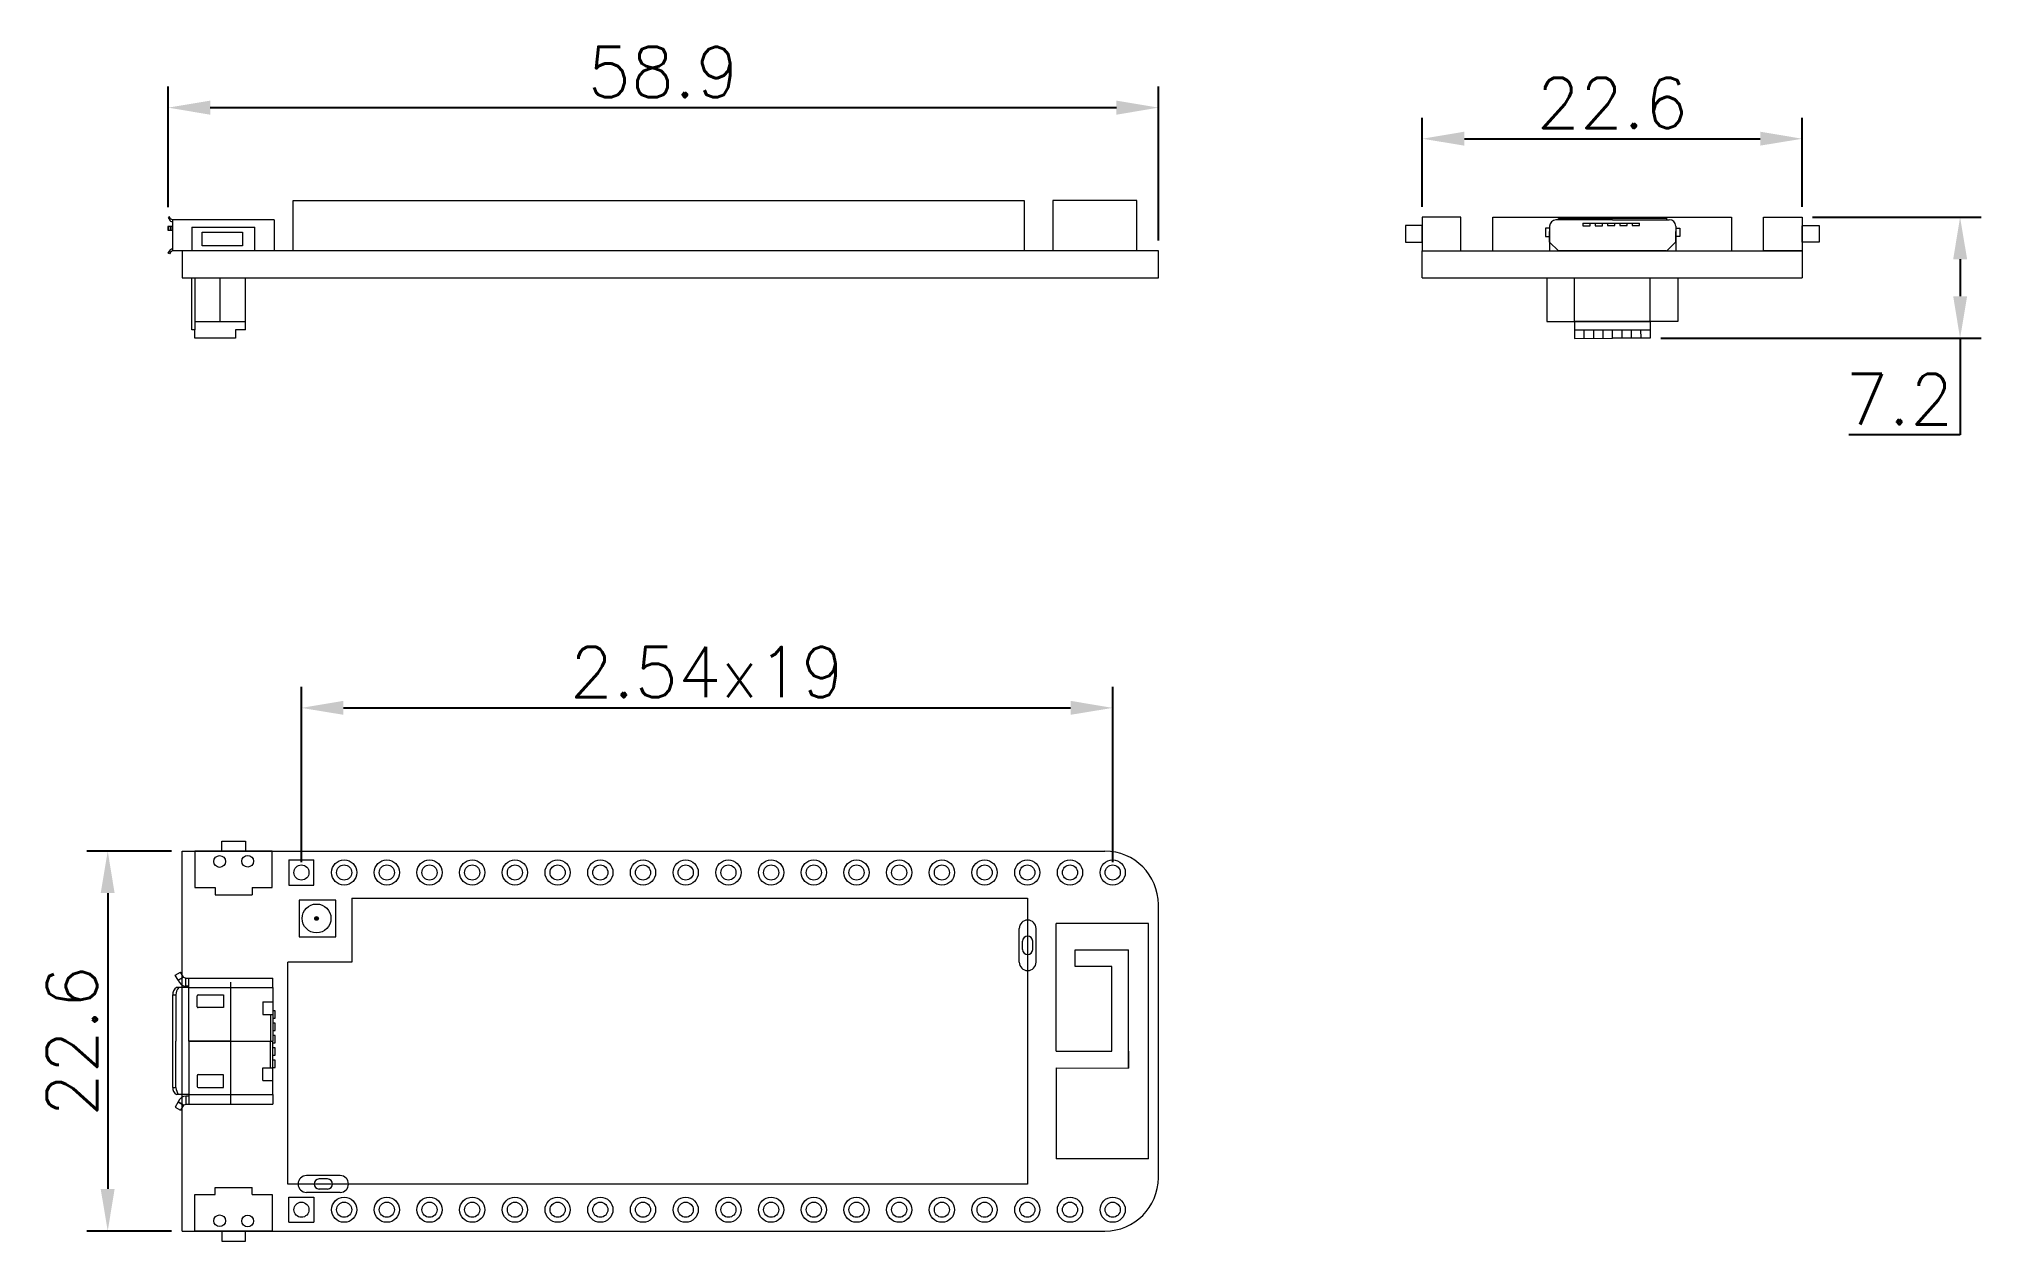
# Model space of a CAD drawing. Header units: millimetres. Extents: x 3394 to 3509, y -338 to -267.
import ezdxf

# ---------------------------------------------------------------- set-up
doc = ezdxf.new("R2010")
doc.units = ezdxf.units.MM
doc.linetypes.add('CENTER2', pattern=[28.575, 19.05, -3.175, 3.175, -3.175])
doc.layers.get('0').update_dxf_attribs({"lineweight": 30})
doc.layers.get('Defpoints').update_dxf_attribs({"lineweight": 15})
doc.layers.add('点划线', color=1, linetype='CENTER2', lineweight=20)
doc.styles.get("Standard").update_dxf_attribs({"font": 'txt.shx', "bigfont": 'gbcbig.shx'})
doc.dimstyles.new('ISO-25', dxfattribs={"dimtxt": 3, "dimasz": 2.5, "dimexe": 1.25, "dimexo": 0.625, "dimtad": 1, "dimtoh": 1, "dimdsep": 46, "dimtxsty": 'Standard', "dimcen": 2.5, "dimadec": 0, "dimazin": 0, "dimtfac": 1, "dimtmove": 0, "dimatfit": 3, "dimfxl": 1, "dimarcsym": 0})

# ---------------------------------------------------------------- blocks, each defined once
blk = doc.blocks.new('*D63')
at = {"layer": 'Defpoints', "color": 0, "linetype": 'ByBlock', "lineweight": -2, "transparency": 16777216}
for p, q in [((3409.3, -315.78), (3409.3, -305.36)), ((3457.56, -315.78), (3457.56, -305.36)), ((3411.8, -306.61), (3455.06, -306.61))]:
    blk.add_line(p, q, dxfattribs=at)
at = {"layer": 'Defpoints', "color": 0, "linetype": 'ByBlock', "lineweight": 0, "transparency": 16777216}
for p in [(3457.56, -306.61), (3409.3, -316.4), (3457.56, -316.4)]:
    blk.add_point(p, dxfattribs=at)
for points in [[(3411.8, -306.19), (3411.8, -307.02), (3409.3, -306.61)], [(3455.06, -306.19), (3455.06, -307.02), (3457.56, -306.61)]]:
    blk.add_solid(points, dxfattribs=at)
at = {"layer": 'Defpoints', "color": 0, "linetype": 'ByBlock', "lineweight": 0, "transparency": 16777216, "insert": (3433.43, -304.48), "char_height": 3, "attachment_point": 5}
blk.add_mtext('2.54x19', dxfattribs=at)
blk = doc.blocks.new('*D64')
at = {"layer": 'Defpoints', "color": 0, "linetype": 'ByBlock', "lineweight": -2, "transparency": 16777216}
for p, q in [((3401.58, -315.13), (3396.53, -315.13)), ((3397.78, -317.63), (3397.78, -335.23)), ((3401.58, -337.73), (3396.53, -337.73))]:
    blk.add_line(p, q, dxfattribs=at)
at = {"layer": 'Defpoints', "color": 0, "linetype": 'ByBlock', "lineweight": 0, "transparency": 16777216}
for p in [(3402.2, -315.13), (3397.78, -337.73), (3402.2, -337.73)]:
    blk.add_point(p, dxfattribs=at)
for points in [[(3397.36, -317.63), (3398.19, -317.63), (3397.78, -315.13)], [(3397.36, -335.23), (3398.19, -335.23), (3397.78, -337.73)]]:
    blk.add_solid(points, dxfattribs=at)
at = {"layer": 'Defpoints', "color": 0, "linetype": 'ByBlock', "lineweight": 0, "transparency": 16777216, "insert": (3395.65, -326.43), "char_height": 3, "attachment_point": 5, "rotation": 90}
blk.add_mtext('22.6', dxfattribs=at)
blk = doc.blocks.new('*D82')
at = {"layer": 'Defpoints', "color": 0, "linetype": 'ByBlock', "lineweight": -2, "transparency": 16777216}
for p, q in [((3475.98, -276.8), (3475.98, -271.5)), ((3498.58, -276.8), (3498.58, -271.5)), ((3478.48, -272.75), (3496.08, -272.75))]:
    blk.add_line(p, q, dxfattribs=at)
at = {"layer": 'Defpoints', "color": 0, "linetype": 'ByBlock', "lineweight": 0, "transparency": 16777216}
for p in [(3498.58, -272.75), (3475.98, -277.42), (3498.58, -277.42)]:
    blk.add_point(p, dxfattribs=at)
for points in [[(3478.48, -272.33), (3478.48, -273.16), (3475.98, -272.75)], [(3496.08, -272.33), (3496.08, -273.16), (3498.58, -272.75)]]:
    blk.add_solid(points, dxfattribs=at)
at = {"layer": 'Defpoints', "color": 0, "linetype": 'ByBlock', "lineweight": 0, "transparency": 16777216, "insert": (3487.28, -270.62), "char_height": 3, "attachment_point": 5}
blk.add_mtext('22.6', dxfattribs=at)
blk = doc.blocks.new('*D83')
at = {"layer": 'Defpoints', "color": 0, "linetype": 'ByBlock', "lineweight": -2, "transparency": 16777216}
for p, q in [((3499.2, -277.42), (3509.22, -277.42)), ((3507.97, -279.92), (3507.97, -282.12)), ((3490.16, -284.62), (3509.22, -284.62)), ((3507.97, -284.62), (3507.97, -290.37)), ((3507.97, -290.37), (3501.35, -290.37))]:
    blk.add_line(p, q, dxfattribs=at)
at = {"layer": 'Defpoints', "color": 0, "linetype": 'ByBlock', "lineweight": 0, "transparency": 16777216}
for p in [(3498.58, -277.42), (3489.54, -284.62), (3507.97, -284.62)]:
    blk.add_point(p, dxfattribs=at)
for points in [[(3507.56, -279.92), (3508.39, -279.92), (3507.97, -277.42)], [(3507.56, -282.12), (3508.39, -282.12), (3507.97, -284.62)]]:
    blk.add_solid(points, dxfattribs=at)
at = {"layer": 'Defpoints', "color": 0, "linetype": 'ByBlock', "lineweight": 0, "transparency": 16777216, "insert": (3504.35, -288.24), "char_height": 3, "attachment_point": 5}
blk.add_mtext('7.2', dxfattribs=at)
blk = doc.blocks.new('*D84')
at = {"layer": 'Defpoints', "color": 0, "linetype": 'ByBlock', "lineweight": -2, "transparency": 16777216}
for p, q in [((3401.38, -276.82), (3401.38, -269.65)), ((3460.28, -278.8), (3460.28, -269.65)), ((3403.88, -270.9), (3457.78, -270.9))]:
    blk.add_line(p, q, dxfattribs=at)
at = {"layer": 'Defpoints', "color": 0, "linetype": 'ByBlock', "lineweight": 0, "transparency": 16777216}
for p in [(3460.28, -270.9), (3401.38, -277.44), (3460.28, -279.42)]:
    blk.add_point(p, dxfattribs=at)
for points in [[(3403.88, -270.48), (3403.88, -271.32), (3401.38, -270.9)], [(3457.78, -270.48), (3457.78, -271.32), (3460.28, -270.9)]]:
    blk.add_solid(points, dxfattribs=at)
at = {"layer": 'Defpoints', "color": 0, "linetype": 'ByBlock', "lineweight": 0, "transparency": 16777216, "insert": (3430.83, -268.78), "char_height": 3, "attachment_point": 5}
blk.add_mtext('58.9', dxfattribs=at)

msp = doc.modelspace()

# ---------------------------------------------------------------- hatches: boundary and pattern name
at = {"linetype": 'ByBlock', "lineweight": 0}
h = msp.add_hatch(color=256, dxfattribs=at)
h.dxf.hatch_style = 1
h.paths.add_polyline_path([(3410.09, -319.134), (3410.313, -319.134, 1)])
h = msp.add_hatch(color=256, dxfattribs=at)
h.dxf.hatch_style = 1
h.paths.add_polyline_path([(3410.313, -319.134), (3410.09, -319.134, 1)])

# ---------------------------------------------------------------- linework, layer by layer
at = {"lineweight": 0}
for p, q in [((3401.359, -277.967), (3401.359, -278.194)), ((3401.359, -278.194), (3401.626, -278.194)), ((3401.359, -278.194), (3401.362, -278.194)), ((3401.626, -277.967), (3401.362, -277.967)), ((3401.459, -277.395), (3401.38, -277.441)), ((3401.38, -277.441), (3401.445, -277.559)), ((3401.404, -277.967), (3401.404, -278.194)), ((3401.521, -277.509), (3401.445, -277.559)), ((3401.445, -277.559), (3401.521, -277.509)), ((3401.445, -277.559), (3401.521, -277.509)), ((3401.521, -277.509), (3401.459, -277.395)), ((3401.626, -277.573), (3401.521, -277.509)), ((3401.529, -278.194), (3401.529, -277.967)), ((3407.688, -277.573), (3401.626, -277.573)), ((3401.626, -277.573), (3401.626, -279.423)), ((3401.626, -277.967), (3401.626, -278.194)), ((3401.626, -278.194), (3401.626, -277.967)), ((3401.626, -277.967), (3401.626, -278.194)), ((3401.626, -278.194), (3401.626, -277.967)), ((3402.786, -278.005), (3402.786, -279.423)), ((3406.526, -279.423), (3406.526, -278.005)), ((3407.698, -279.423), (3407.698, -277.573)), ((3483.552, -278.072), (3483.302, -278.073)), ((3483.302, -278.073), (3483.303, -278.571)), ((3483.552, -277.957), (3483.553, -278.899)), ((3483.553, -278.899), (3483.552, -278.273)), ((3487.302, -277.571), (3483.931, -277.576)), ((3487.302, -277.485), (3484.086, -277.489)), ((3484.086, -277.576), (3484.086, -277.489)), ((3485.53, -277.779), (3488.895, -277.774)), ((3485.53, -277.779), (3485.53, -277.922)), ((3485.53, -277.922), (3485.958, -277.922)), ((3485.958, -277.922), (3485.958, -277.778)), ((3486.264, -277.778), (3486.264, -277.921)), ((3486.264, -277.778), (3486.264, -277.921)), ((3486.264, -277.921), (3486.692, -277.921)), ((3486.264, -277.921), (3486.692, -277.921)), ((3486.692, -277.921), (3486.692, -277.777)), ((3486.692, -277.921), (3486.692, -277.777)), ((3486.998, -277.777), (3486.998, -277.92)), ((3486.998, -277.777), (3486.998, -277.92)), ((3486.998, -277.92), (3487.427, -277.92)), ((3486.998, -277.92), (3487.427, -277.92)), ((3487.302, -277.485), (3490.519, -277.48)), ((3487.302, -277.571), (3490.673, -277.567)), ((3487.427, -277.92), (3487.426, -277.776)), ((3487.427, -277.92), (3487.426, -277.776)), ((3487.732, -277.776), (3487.733, -277.919)), ((3487.732, -277.776), (3487.733, -277.919)), ((3487.733, -277.919), (3488.161, -277.919)), ((3487.733, -277.919), (3488.161, -277.919)), ((3488.161, -277.919), (3488.16, -277.775)), ((3488.161, -277.919), (3488.16, -277.775)), ((3488.466, -277.775), (3488.467, -277.918)), ((3488.467, -277.918), (3488.895, -277.917)), ((3488.895, -277.917), (3488.895, -277.774)), ((3490.519, -277.567), (3490.519, -277.48)), ((3491.054, -277.946), (3491.055, -278.888)), ((3491.054, -278.062), (3491.304, -278.061)), ((3491.055, -278.888), (3491.054, -278.262)), ((3491.304, -278.061), (3491.304, -278.56)), ((3401.38, -279.556), (3401.445, -279.438)), ((3401.459, -279.603), (3401.38, -279.556)), ((3401.521, -279.488), (3401.445, -279.438)), ((3401.445, -279.438), (3401.521, -279.488)), ((3401.445, -279.438), (3401.521, -279.488)), ((3401.521, -279.488), (3401.459, -279.603)), ((3401.626, -279.423), (3401.521, -279.488)), ((3483.303, -278.571), (3483.553, -278.571)), ((3483.553, -278.899), (3484.084, -279.428)), ((3483.553, -278.899), (3483.554, -279.429)), ((3490.476, -279.419), (3484.084, -279.428)), ((3491.055, -278.888), (3490.526, -279.419)), ((3491.304, -278.56), (3491.055, -278.56)), ((3491.055, -278.888), (3491.056, -279.418)), ((3402.786, -283.623), (3402.786, -281.023)), ((3402.967, -281.023), (3402.967, -283.623)), ((3404.467, -283.623), (3404.467, -281.023)), ((3405.967, -284.123), (3405.967, -281.023)), ((3483.38, -281.029), (3491.18, -281.018)), ((3483.38, -281.029), (3483.384, -283.629)), ((3485.034, -283.627), (3485.03, -281.027)), ((3489.534, -283.62), (3489.53, -281.02)), ((3491.18, -281.018), (3491.184, -283.618)), ((3402.786, -284.123), (3402.786, -283.623)), ((3402.967, -284.123), (3402.786, -284.123)), ((3402.967, -283.623), (3402.967, -284.123)), ((3402.967, -283.623), (3404.467, -283.623)), ((3402.967, -283.623), (3402.967, -283.623)), ((3402.967, -283.623), (3405.967, -283.623)), ((3402.967, -284.623), (3402.967, -284.123)), ((3402.967, -284.123), (3402.967, -284.123)), ((3405.967, -284.123), (3405.377, -284.123)), ((3405.377, -284.123), (3405.377, -284.623)), ((3483.384, -283.629), (3487.284, -283.623)), ((3487.284, -283.623), (3485.034, -283.627)), ((3485.034, -283.627), (3486.534, -283.624)), ((3485.034, -283.627), (3485.934, -283.625)), ((3485.034, -283.627), (3485.035, -284.627)), ((3485.034, -283.627), (3485.034, -284.127)), ((3485.034, -284.127), (3489.534, -284.12)), ((3485.034, -284.127), (3485.596, -284.126)), ((3485.596, -284.126), (3485.597, -284.626)), ((3485.934, -283.625), (3485.934, -283.625)), ((3486.158, -284.125), (3486.159, -284.625)), ((3486.534, -283.624), (3486.534, -283.624)), ((3486.72, -284.124), (3486.721, -284.624)), ((3487.282, -284.123), (3487.283, -284.623)), ((3491.184, -283.618), (3487.284, -283.623)), ((3487.284, -283.623), (3489.534, -283.62)), ((3487.844, -284.123), (3487.845, -284.623)), ((3488.406, -284.122), (3488.407, -284.622)), ((3488.968, -284.121), (3488.969, -284.621)), ((3489.534, -283.62), (3489.535, -284.62)), ((3405.377, -284.623), (3402.967, -284.623)), ((3485.035, -284.627), (3487.285, -284.623)), ((3489.535, -284.62), (3487.285, -284.623)), ((3408.545, -315.654), (3408.545, -317.154)), ((3410.045, -317.154), (3410.045, -315.654)), ((3408.545, -317.154), (3410.045, -317.154)), ((3401.794, -322.501), (3402.1, -322.332)), ((3402.286, -322.628), (3402.1, -322.332)), ((3401.975, -322.816), (3401.794, -322.501)), ((3402.601, -323.25), (3401.872, -323.25)), ((3402.286, -322.628), (3401.975, -322.816)), ((3402.286, -322.628), (3401.975, -322.816)), ((3401.975, -322.816), (3402.286, -322.628)), ((3402.286, -322.628), (3402.434, -322.68)), ((3402.434, -323.161), (3402.434, -322.68)), ((3402.434, -322.68), (3402.601, -322.68)), ((3402.601, -323.166), (3402.434, -323.166)), ((3402.601, -322.68), (3407.601, -322.687)), ((3402.601, -326.434), (3402.601, -322.68)), ((3402.601, -323.25), (3407.601, -323.25)), ((3405.101, -330.184), (3405.101, -322.934)), ((3407.601, -323.25), (3407.601, -322.687)), ((3407.601, -323.25), (3407.601, -326.434)), ((3401.651, -329.184), (3401.651, -323.684)), ((3401.651, -323.684), (3401.827, -323.684)), ((3401.651, -323.684), (3401.827, -323.684)), ((3401.827, -323.684), (3401.827, -326.434)), ((3403.102, -324.389), (3403.102, -323.734)), ((3403.152, -323.684), (3404.659, -323.684)), ((3404.659, -324.438), (3403.152, -324.438)), ((3404.659, -323.684), (3404.659, -324.438)), ((3407.002, -324.09), (3407.002, -324.841)), ((3407.002, -324.09), (3407.601, -324.09)), ((3407.744, -324.631), (3407.6, -324.631)), ((3407.601, -324.381), (3407.601, -324.809)), ((3407.744, -325.059), (3407.744, -324.631)), ((3407.002, -324.841), (3407.601, -324.841)), ((3407.456, -324.841), (3407.456, -326.434)), ((3407.6, -325.059), (3407.744, -325.059)), ((3407.744, -325.365), (3407.6, -325.365)), ((3407.744, -325.365), (3407.6, -325.365)), ((3407.6, -325.793), (3407.744, -325.793)), ((3407.6, -325.793), (3407.744, -325.793)), ((3407.601, -325.115), (3407.601, -325.543)), ((3407.601, -325.115), (3407.601, -325.543)), ((3407.744, -325.793), (3407.744, -325.365)), ((3407.744, -325.793), (3407.744, -325.365)), ((3401.827, -329.184), (3401.827, -326.434)), ((3405.101, -326.434), (3402.601, -326.434)), ((3402.601, -326.434), (3407.601, -326.434)), ((3402.601, -326.434), (3402.601, -330.188)), ((3407.456, -328.027), (3407.456, -326.434)), ((3407.744, -326.099), (3407.6, -326.099)), ((3407.744, -326.099), (3407.6, -326.099)), ((3407.6, -326.527), (3407.744, -326.527)), ((3407.6, -326.527), (3407.744, -326.527)), ((3407.744, -326.833), (3407.6, -326.833)), ((3407.744, -326.833), (3407.6, -326.833)), ((3407.601, -329.618), (3407.601, -326.434)), ((3407.744, -326.527), (3407.744, -326.099)), ((3407.744, -326.527), (3407.744, -326.099)), ((3407.744, -327.261), (3407.744, -326.833)), ((3407.744, -327.261), (3407.744, -326.833)), ((3407.002, -328.778), (3407.002, -328.027)), ((3407.002, -328.027), (3407.601, -328.027)), ((3407.6, -327.261), (3407.744, -327.261)), ((3407.6, -327.261), (3407.744, -327.261)), ((3407.744, -327.567), (3407.6, -327.567)), ((3407.6, -327.995), (3407.744, -327.995)), ((3407.601, -327.754), (3407.601, -327.325)), ((3407.601, -327.754), (3407.601, -327.325)), ((3407.601, -328.488), (3407.601, -328.059)), ((3407.744, -327.995), (3407.744, -327.567)), ((3401.651, -329.184), (3401.827, -329.184)), ((3401.651, -329.184), (3401.827, -329.184)), ((3403.102, -328.479), (3403.102, -329.134)), ((3404.659, -328.43), (3403.152, -328.43)), ((3403.152, -329.184), (3404.659, -329.184)), ((3404.659, -329.184), (3404.659, -328.43)), ((3407.002, -328.778), (3407.601, -328.778)), ((3401.975, -330.052), (3401.794, -330.367)), ((3401.794, -330.367), (3402.1, -330.536)), ((3402.601, -329.618), (3401.872, -329.618)), ((3402.286, -330.24), (3401.975, -330.052)), ((3402.286, -330.24), (3401.975, -330.052)), ((3401.975, -330.052), (3402.286, -330.24)), ((3402.286, -330.24), (3402.1, -330.536)), ((3402.286, -330.24), (3402.434, -330.188)), ((3402.601, -329.703), (3402.434, -329.703)), ((3402.434, -329.707), (3402.434, -330.188)), ((3402.434, -330.188), (3402.601, -330.188)), ((3402.601, -329.618), (3407.601, -329.618)), ((3402.601, -330.188), (3407.601, -330.181)), ((3407.601, -329.618), (3407.601, -330.181)), ((3408.545, -337.214), (3408.545, -335.714)), ((3408.545, -335.714), (3410.045, -335.714)), ((3410.045, -335.714), (3410.045, -337.214))]:
    msp.add_line(p, q, dxfattribs=at)
at = {"linetype": 'ByBlock', "lineweight": 0}
for p, q in [((3410.174, -318.043), (3409.172, -318.043)), ((3409.172, -318.043), (3409.172, -320.223)), ((3411.352, -318.043), (3410.174, -318.043)), ((3411.352, -320.224), (3411.352, -318.044)), ((3410.202, -319.134), (3410.202, -319.134)), ((3409.172, -320.223), (3411.352, -320.223))]:
    msp.add_line(p, q, dxfattribs=at)
msp.add_lwpolyline([(3410.202, -319.134), (3410.202, -319.134), (3410.202, -319.134), (3410.202, -319.134)], close=True, dxfattribs=at)
msp.add_lwpolyline([(3410.202, -319.134), (3410.202, -319.134), (3410.202, -319.134), (3410.202, -319.134)], close=True, dxfattribs=at)
at = {"lineweight": 0, "ltscale": 0.5}
for centre in [(3409.302, -316.404), (3409.302, -316.404), (3409.302, -316.404), (3411.842, -316.404), (3411.842, -316.404), (3411.842, -316.404), (3414.382, -316.404), (3414.382, -316.404), (3414.382, -316.404), (3414.382, -316.404), (3414.382, -316.404), (3414.382, -316.404), (3414.382, -316.404), (3414.382, -316.404), (3414.382, -316.404), (3414.382, -316.404), (3414.382, -316.404), (3416.922, -316.404), (3416.922, -316.404), (3416.922, -316.404), (3416.922, -316.404), (3416.922, -316.404), (3416.922, -316.404), (3416.922, -316.404), (3416.922, -316.404), (3416.922, -316.404), (3416.922, -316.404), (3416.922, -316.404), (3419.462, -316.404), (3419.462, -316.404), (3419.462, -316.404), (3419.462, -316.404), (3419.462, -316.404), (3419.462, -316.404), (3419.462, -316.404), (3419.462, -316.404), (3419.462, -316.404), (3419.462, -316.404), (3419.462, -316.404), (3419.462, -316.404), (3419.462, -316.404), (3419.462, -316.404), (3419.462, -316.404), (3419.462, -316.404), (3422.002, -316.404), (3422.002, -316.404), (3422.002, -316.404), (3422.002, -316.404), (3422.002, -316.404), (3422.002, -316.404), (3422.002, -316.404), (3422.002, -316.404), (3422.002, -316.404), (3422.002, -316.404), (3422.002, -316.404), (3424.542, -316.404), (3424.542, -316.404), (3424.542, -316.404), (3424.542, -316.404), (3424.542, -316.404), (3424.542, -316.404), (3424.542, -316.404), (3424.542, -316.404), (3424.542, -316.404), (3424.542, -316.404), (3424.542, -316.404), (3424.542, -316.404), (3424.542, -316.404), (3424.542, -316.404), (3427.082, -316.404), (3427.082, -316.404), (3427.082, -316.404), (3427.082, -316.404), (3427.082, -316.404), (3427.082, -316.404), (3427.082, -316.404), (3427.082, -316.404), (3429.622, -316.404), (3429.622, -316.404), (3429.622, -316.404), (3429.622, -316.404), (3429.622, -316.404), (3429.622, -316.404), (3432.162, -316.404), (3432.162, -316.404), (3432.162, -316.404), (3432.162, -316.404), (3432.162, -316.404), (3432.162, -316.404), (3432.162, -316.404), (3434.702, -316.404), (3434.702, -316.404), (3434.702, -316.404), (3434.702, -316.404), (3434.702, -316.404), (3437.242, -316.404), (3437.242, -316.404), (3437.242, -316.404), (3437.242, -316.404), (3437.242, -316.404), (3437.242, -316.404), (3437.242, -316.404), (3439.782, -316.404), (3439.782, -316.404), (3439.782, -316.404), (3439.782, -316.404), (3439.782, -316.404), (3439.782, -316.404), (3439.782, -316.404), (3442.322, -316.404), (3442.322, -316.404), (3442.322, -316.404), (3442.322, -316.404), (3442.322, -316.404), (3442.322, -316.404), (3442.322, -316.404), (3444.862, -316.404), (3444.862, -316.404), (3444.862, -316.404), (3444.862, -316.404), (3444.862, -316.404), (3444.862, -316.404), (3444.862, -316.404), (3447.402, -316.404), (3447.402, -316.404), (3447.402, -316.404), (3447.402, -316.404), (3447.402, -316.404), (3447.402, -316.404), (3447.402, -316.404), (3449.942, -316.404), (3449.942, -316.404), (3449.942, -316.404), (3449.942, -316.404), (3449.942, -316.404), (3449.942, -316.404), (3449.942, -316.404), (3452.482, -316.404), (3452.482, -316.404), (3452.482, -316.404), (3452.482, -316.404), (3452.482, -316.404), (3452.482, -316.404), (3452.482, -316.404), (3455.022, -316.404), (3455.022, -316.404), (3455.022, -316.404), (3455.022, -316.404), (3455.022, -316.404), (3455.022, -316.404), (3455.022, -316.404), (3457.562, -316.404), (3457.562, -316.404), (3457.562, -316.404), (3457.562, -316.404), (3457.562, -316.404), (3457.562, -316.404), (3457.562, -316.404), (3409.302, -336.464), (3409.302, -336.464), (3409.302, -336.464), (3411.842, -336.464), (3411.842, -336.464), (3411.842, -336.464), (3414.382, -336.464), (3414.382, -336.464), (3414.382, -336.464), (3414.382, -336.464), (3414.382, -336.464), (3414.382, -336.464), (3414.382, -336.464), (3414.382, -336.464), (3414.382, -336.464), (3414.382, -336.464), (3414.382, -336.464), (3416.922, -336.464), (3416.922, -336.464), (3416.922, -336.464), (3416.922, -336.464), (3416.922, -336.464), (3416.922, -336.464), (3416.922, -336.464), (3416.922, -336.464), (3416.922, -336.464), (3416.922, -336.464), (3416.922, -336.464), (3419.462, -336.464), (3419.462, -336.464), (3419.462, -336.464), (3419.462, -336.464), (3419.462, -336.464), (3419.462, -336.464), (3419.462, -336.464), (3419.462, -336.464), (3419.462, -336.464), (3419.462, -336.464), (3419.462, -336.464), (3419.462, -336.464), (3419.462, -336.464), (3419.462, -336.464), (3419.462, -336.464), (3419.462, -336.464), (3422.002, -336.464), (3422.002, -336.464), (3422.002, -336.464), (3422.002, -336.464), (3422.002, -336.464), (3422.002, -336.464), (3422.002, -336.464), (3422.002, -336.464), (3422.002, -336.464), (3422.002, -336.464), (3422.002, -336.464), (3424.542, -336.464), (3424.542, -336.464), (3424.542, -336.464), (3424.542, -336.464), (3424.542, -336.464), (3424.542, -336.464), (3424.542, -336.464), (3424.542, -336.464), (3424.542, -336.464), (3424.542, -336.464), (3424.542, -336.464), (3424.542, -336.464), (3424.542, -336.464), (3424.542, -336.464), (3427.082, -336.464), (3427.082, -336.464), (3427.082, -336.464), (3427.082, -336.464), (3427.082, -336.464), (3427.082, -336.464), (3427.082, -336.464), (3427.082, -336.464), (3429.622, -336.464), (3429.622, -336.464), (3429.622, -336.464), (3429.622, -336.464), (3429.622, -336.464), (3429.622, -336.464), (3432.162, -336.464), (3432.162, -336.464), (3432.162, -336.464), (3432.162, -336.464), (3432.162, -336.464), (3432.162, -336.464), (3432.162, -336.464), (3434.702, -336.464), (3434.702, -336.464), (3434.702, -336.464), (3434.702, -336.464), (3434.702, -336.464), (3437.242, -336.464), (3437.242, -336.464), (3437.242, -336.464), (3437.242, -336.464), (3437.242, -336.464), (3437.242, -336.464), (3437.242, -336.464), (3439.782, -336.464), (3439.782, -336.464), (3439.782, -336.464), (3439.782, -336.464), (3439.782, -336.464), (3439.782, -336.464), (3439.782, -336.464), (3442.322, -336.464), (3442.322, -336.464), (3442.322, -336.464), (3442.322, -336.464), (3442.322, -336.464), (3442.322, -336.464), (3442.322, -336.464), (3444.862, -336.464), (3444.862, -336.464), (3444.862, -336.464), (3444.862, -336.464), (3444.862, -336.464), (3444.862, -336.464), (3444.862, -336.464), (3447.402, -336.464), (3447.402, -336.464), (3447.402, -336.464), (3447.402, -336.464), (3447.402, -336.464), (3447.402, -336.464), (3447.402, -336.464), (3449.942, -336.464), (3449.942, -336.464), (3449.942, -336.464), (3449.942, -336.464), (3449.942, -336.464), (3449.942, -336.464), (3449.942, -336.464), (3452.482, -336.464), (3452.482, -336.464), (3452.482, -336.464), (3452.482, -336.464), (3452.482, -336.464), (3452.482, -336.464), (3452.482, -336.464), (3455.022, -336.464), (3455.022, -336.464), (3455.022, -336.464), (3455.022, -336.464), (3455.022, -336.464), (3455.022, -336.464), (3455.022, -336.464), (3457.562, -336.464), (3457.562, -336.464), (3457.562, -336.464), (3457.562, -336.464), (3457.562, -336.464), (3457.562, -336.464), (3457.562, -336.464)]:
    msp.add_circle(centre, 0.45, dxfattribs=at)
at = {"lineweight": 0}
for centre in [(3411.842, -316.404), (3414.382, -316.404), (3414.382, -316.404), (3414.382, -316.404), (3414.382, -316.404), (3414.382, -316.404), (3414.382, -316.404), (3414.382, -316.404), (3414.382, -316.404), (3414.382, -316.404), (3416.922, -316.404), (3416.922, -316.404), (3416.922, -316.404), (3416.922, -316.404), (3416.922, -316.404), (3416.922, -316.404), (3416.922, -316.404), (3416.922, -316.404), (3416.922, -316.404), (3419.462, -316.404), (3419.462, -316.404), (3419.462, -316.404), (3419.462, -316.404), (3419.462, -316.404), (3419.462, -316.404), (3419.462, -316.404), (3419.462, -316.404), (3419.462, -316.404), (3419.462, -316.404), (3419.462, -316.404), (3419.462, -316.404), (3419.462, -316.404), (3419.462, -316.404), (3422.002, -316.404), (3422.002, -316.404), (3422.002, -316.404), (3422.002, -316.404), (3422.002, -316.404), (3422.002, -316.404), (3422.002, -316.404), (3422.002, -316.404), (3422.002, -316.404), (3424.542, -316.404), (3424.542, -316.404), (3424.542, -316.404), (3424.542, -316.404), (3424.542, -316.404), (3424.542, -316.404), (3424.542, -316.404), (3424.542, -316.404), (3424.542, -316.404), (3424.542, -316.404), (3424.542, -316.404), (3424.542, -316.404), (3427.082, -316.404), (3427.082, -316.404), (3427.082, -316.404), (3427.082, -316.404), (3427.082, -316.404), (3427.082, -316.404), (3427.082, -316.404), (3427.082, -316.404), (3429.622, -316.404), (3429.622, -316.404), (3429.622, -316.404), (3429.622, -316.404), (3432.162, -316.404), (3432.162, -316.404), (3432.162, -316.404), (3432.162, -316.404), (3432.162, -316.404), (3432.162, -316.404), (3432.162, -316.404), (3434.702, -316.404), (3434.702, -316.404), (3434.702, -316.404), (3437.242, -316.404), (3437.242, -316.404), (3437.242, -316.404), (3437.242, -316.404), (3437.242, -316.404), (3437.242, -316.404), (3437.242, -316.404), (3439.782, -316.404), (3439.782, -316.404), (3439.782, -316.404), (3439.782, -316.404), (3439.782, -316.404), (3439.782, -316.404), (3439.782, -316.404), (3442.322, -316.404), (3442.322, -316.404), (3442.322, -316.404), (3442.322, -316.404), (3442.322, -316.404), (3442.322, -316.404), (3442.322, -316.404), (3444.862, -316.404), (3444.862, -316.404), (3444.862, -316.404), (3444.862, -316.404), (3444.862, -316.404), (3444.862, -316.404), (3444.862, -316.404), (3447.402, -316.404), (3447.402, -316.404), (3447.402, -316.404), (3447.402, -316.404), (3447.402, -316.404), (3447.402, -316.404), (3447.402, -316.404), (3449.942, -316.404), (3449.942, -316.404), (3449.942, -316.404), (3449.942, -316.404), (3449.942, -316.404), (3449.942, -316.404), (3449.942, -316.404), (3452.482, -316.404), (3452.482, -316.404), (3452.482, -316.404), (3452.482, -316.404), (3452.482, -316.404), (3452.482, -316.404), (3452.482, -316.404), (3455.022, -316.404), (3455.022, -316.404), (3455.022, -316.404), (3455.022, -316.404), (3455.022, -316.404), (3455.022, -316.404), (3455.022, -316.404), (3457.562, -316.404), (3457.562, -316.404), (3457.562, -316.404), (3457.562, -316.404), (3457.562, -316.404), (3457.562, -316.404), (3457.562, -316.404), (3411.842, -336.464), (3414.382, -336.464), (3414.382, -336.464), (3414.382, -336.464), (3414.382, -336.464), (3414.382, -336.464), (3414.382, -336.464), (3414.382, -336.464), (3414.382, -336.464), (3414.382, -336.464), (3416.922, -336.464), (3416.922, -336.464), (3416.922, -336.464), (3416.922, -336.464), (3416.922, -336.464), (3416.922, -336.464), (3416.922, -336.464), (3416.922, -336.464), (3416.922, -336.464), (3419.462, -336.464), (3419.462, -336.464), (3419.462, -336.464), (3419.462, -336.464), (3419.462, -336.464), (3419.462, -336.464), (3419.462, -336.464), (3419.462, -336.464), (3419.462, -336.464), (3419.462, -336.464), (3419.462, -336.464), (3419.462, -336.464), (3419.462, -336.464), (3419.462, -336.464), (3422.002, -336.464), (3422.002, -336.464), (3422.002, -336.464), (3422.002, -336.464), (3422.002, -336.464), (3422.002, -336.464), (3422.002, -336.464), (3422.002, -336.464), (3422.002, -336.464), (3424.542, -336.464), (3424.542, -336.464), (3424.542, -336.464), (3424.542, -336.464), (3424.542, -336.464), (3424.542, -336.464), (3424.542, -336.464), (3424.542, -336.464), (3424.542, -336.464), (3424.542, -336.464), (3424.542, -336.464), (3424.542, -336.464), (3427.082, -336.464), (3427.082, -336.464), (3427.082, -336.464), (3427.082, -336.464), (3427.082, -336.464), (3427.082, -336.464), (3427.082, -336.464), (3427.082, -336.464), (3429.622, -336.464), (3429.622, -336.464), (3429.622, -336.464), (3429.622, -336.464), (3432.162, -336.464), (3432.162, -336.464), (3432.162, -336.464), (3432.162, -336.464), (3432.162, -336.464), (3432.162, -336.464), (3432.162, -336.464), (3434.702, -336.464), (3434.702, -336.464), (3434.702, -336.464), (3437.242, -336.464), (3437.242, -336.464), (3437.242, -336.464), (3437.242, -336.464), (3437.242, -336.464), (3437.242, -336.464), (3437.242, -336.464), (3439.782, -336.464), (3439.782, -336.464), (3439.782, -336.464), (3439.782, -336.464), (3439.782, -336.464), (3439.782, -336.464), (3439.782, -336.464), (3442.322, -336.464), (3442.322, -336.464), (3442.322, -336.464), (3442.322, -336.464), (3442.322, -336.464), (3442.322, -336.464), (3442.322, -336.464), (3444.862, -336.464), (3444.862, -336.464), (3444.862, -336.464), (3444.862, -336.464), (3444.862, -336.464), (3444.862, -336.464), (3444.862, -336.464), (3447.402, -336.464), (3447.402, -336.464), (3447.402, -336.464), (3447.402, -336.464), (3447.402, -336.464), (3447.402, -336.464), (3447.402, -336.464), (3449.942, -336.464), (3449.942, -336.464), (3449.942, -336.464), (3449.942, -336.464), (3449.942, -336.464), (3449.942, -336.464), (3449.942, -336.464), (3452.482, -336.464), (3452.482, -336.464), (3452.482, -336.464), (3452.482, -336.464), (3452.482, -336.464), (3452.482, -336.464), (3452.482, -336.464), (3455.022, -336.464), (3455.022, -336.464), (3455.022, -336.464), (3455.022, -336.464), (3455.022, -336.464), (3455.022, -336.464), (3455.022, -336.464), (3457.562, -336.464), (3457.562, -336.464), (3457.562, -336.464), (3457.562, -336.464), (3457.562, -336.464), (3457.562, -336.464), (3457.562, -336.464)]:
    msp.add_circle(centre, 0.75, dxfattribs=at)
at = {"linetype": 'ByBlock', "lineweight": 0}
for radius in [0.857, 0.112]:
    msp.add_circle((3410.202, -319.134), radius, dxfattribs=at)
at = {"lineweight": 0}
for centre, radius, start, end in [((3401.629, -277.483), 0.199, 202.37602, 269.10933), ((3483.932, -277.956), 0.38, 90.08313, 180.08313), ((3490.674, -277.947), 0.38, 0.08313, 90.08313), ((3401.629, -279.514), 0.199, 90.89067, 157.62398), ((3402.104, -323.641), 0.455, 120.58598, 185.40582), ((3402.549, -323.723), 0.723, 139.18163, 176.949), ((3402.435, -322.682), 0.479, 196.24844, 269.85571), ((3403.152, -323.734), 0.05, 90, 180), ((3403.152, -324.389), 0.05, 180, 270), ((3402.104, -329.227), 0.455, 174.59418, 239.41402), ((3402.606, -329.123), 0.782, 184.50594, 219.36343), ((3403.152, -328.479), 0.05, 90, 180), ((3403.152, -329.134), 0.05, 180, 270), ((3402.435, -330.186), 0.479, 90.14429, 163.75156)]:
    msp.add_arc(centre, radius, start, end, dxfattribs=at)
at = {"layer": 'Defpoints', "linetype": 'ByBlock', "lineweight": 0}
for p, q in [((3408.802, -279.423), (3408.802, -276.423)), ((3408.802, -276.423), (3452.302, -276.423)), ((3452.302, -276.423), (3452.302, -279.423)), ((3458.994, -276.423), (3453.994, -276.423)), ((3453.994, -276.423), (3453.994, -279.423)), ((3458.994, -279.423), (3458.994, -276.423)), ((3402.786, -278.005), (3406.526, -278.005)), ((3403.406, -278.299), (3405.803, -278.299)), ((3403.406, -279.129), (3403.406, -278.299)), ((3405.803, -278.299), (3405.803, -279.129)), ((3408.802, -279.423), (3408.802, -277.825)), ((3475.98, -277.908), (3474.98, -277.908)), ((3474.98, -277.908), (3474.98, -278.908)), ((3478.28, -277.423), (3475.98, -277.423)), ((3475.98, -277.423), (3475.98, -279.423)), ((3475.98, -278.908), (3475.98, -277.939)), ((3478.28, -279.423), (3478.28, -277.423)), ((3480.18, -279.423), (3480.18, -277.423)), ((3480.18, -277.423), (3494.38, -277.423)), ((3494.38, -277.423), (3494.38, -279.423)), ((3496.28, -277.423), (3498.58, -277.423)), ((3496.28, -279.423), (3496.28, -277.423)), ((3498.58, -277.423), (3498.58, -279.423)), ((3498.58, -277.908), (3499.58, -277.908)), ((3498.58, -278.908), (3498.58, -277.939)), ((3499.58, -277.908), (3499.58, -278.908)), ((3402.202, -279.423), (3401.626, -279.423)), ((3460.277, -279.423), (3402.202, -279.423)), ((3402.202, -279.423), (3402.202, -281.023)), ((3405.803, -279.129), (3403.406, -279.129)), ((3460.277, -281.023), (3460.277, -279.423)), ((3474.98, -278.908), (3475.98, -278.908)), ((3475.98, -281.023), (3475.98, -279.423)), ((3475.98, -279.423), (3498.58, -279.423)), ((3475.98, -279.423), (3478.28, -279.423)), ((3498.58, -279.423), (3496.28, -279.423)), ((3499.58, -278.908), (3498.58, -278.908)), ((3498.58, -279.423), (3498.58, -281.023)), ((3402.202, -281.023), (3460.277, -281.023)), ((3475.98, -281.023), (3498.58, -281.023)), ((3402.202, -337.734), (3402.202, -315.134)), ((3402.202, -315.134), (3457.102, -315.134)), ((3402.202, -315.134), (3457.102, -315.134)), ((3407.57, -315.134), (3402.97, -315.134)), ((3402.97, -315.134), (3402.97, -317.302)), ((3404.57, -315.134), (3404.57, -314.534)), ((3404.57, -314.534), (3405.97, -314.534)), ((3405.97, -314.534), (3405.97, -315.134)), ((3407.57, -317.302), (3407.57, -315.134)), ((3402.97, -317.302), (3404.17, -317.302)), ((3404.17, -317.302), (3404.17, -317.734)), ((3404.17, -317.734), (3406.37, -317.734)), ((3406.37, -317.302), (3406.37, -317.734)), ((3406.37, -317.302), (3407.57, -317.302)), ((3412.302, -317.934), (3452.502, -317.934)), ((3412.302, -317.934), (3412.302, -321.734)), ((3452.502, -317.934), (3452.502, -334.934)), ((3460.277, -334.559), (3460.277, -318.309)), ((3452.002, -321.734), (3452.002, -319.734)), ((3453.002, -321.734), (3453.002, -319.734)), ((3454.191, -327.025), (3454.191, -319.434)), ((3459.691, -319.434), (3454.191, -319.434)), ((3459.691, -333.434), (3459.691, -319.434)), ((3452.202, -320.984), (3452.202, -320.484)), ((3452.802, -320.984), (3452.802, -320.484)), ((3455.32, -322.001), (3455.32, -321.001)), ((3455.32, -321.001), (3458.502, -321.001)), ((3458.502, -328.035), (3458.502, -321.001)), ((3408.502, -334.934), (3408.502, -321.734)), ((3412.302, -321.734), (3408.502, -321.734)), ((3457.502, -322.001), (3455.32, -322.001)), ((3457.502, -327.025), (3457.502, -322.001)), ((3454.191, -327.025), (3457.502, -327.025)), ((3454.191, -328.026), (3458.502, -328.035)), ((3454.191, -328.026), (3454.191, -333.434)), ((3458.502, -327.025), (3458.502, -328.035)), ((3459.691, -333.434), (3454.191, -333.434)), ((3452.502, -334.934), (3408.502, -334.934)), ((3411.602, -334.434), (3409.602, -334.434)), ((3410.852, -334.634), (3410.352, -334.634)), ((3402.97, -337.734), (3402.97, -335.566)), ((3402.97, -335.566), (3404.17, -335.566)), ((3404.17, -335.566), (3404.17, -335.134)), ((3404.17, -335.134), (3406.37, -335.134)), ((3406.37, -335.566), (3406.37, -335.134)), ((3406.37, -335.566), (3407.57, -335.566)), ((3407.57, -335.566), (3407.57, -337.734)), ((3411.602, -335.434), (3409.602, -335.434)), ((3410.852, -335.234), (3410.352, -335.234)), ((3402.202, -337.734), (3457.102, -337.734)), ((3407.57, -337.734), (3402.97, -337.734)), ((3404.57, -337.734), (3404.57, -338.334)), ((3404.57, -338.334), (3405.97, -338.334)), ((3405.97, -338.334), (3405.97, -337.734))]:
    msp.add_line(p, q, dxfattribs=at)
for centre in [(3404.436, -315.747), (3406.104, -315.732), (3404.436, -337.121), (3406.104, -337.136)]:
    msp.add_circle(centre, 0.35, dxfattribs=at)
for centre, radius, start, end in [((3457.102, -318.309), 3.175, 0, 90), ((3452.502, -319.734), 0.5, 0, 180), ((3452.502, -320.484), 0.3, 0, 180), ((3452.502, -320.984), 0.3, 180, 0), ((3452.502, -321.734), 0.5, 180, 0), ((3409.602, -334.934), 0.5, 90, 270), ((3410.352, -334.934), 0.3, 90, 270), ((3410.852, -334.934), 0.3, 270, 90), ((3411.602, -334.934), 0.5, 270, 90), ((3457.102, -334.559), 3.175, 270, 360)]:
    msp.add_arc(centre, radius, start, end, dxfattribs=at)
at = {"layer": '点划线', "color": 7, "lineweight": 0}
for p, q in [((3408.545, -315.654), (3410.045, -315.654)), ((3408.545, -337.214), (3410.045, -337.214))]:
    msp.add_line(p, q, dxfattribs=at)

# ---------------------------------------------------------------- dimensions: what is measured, and where the dimension line sits
at = {"layer": 'Defpoints', "linetype": 'ByBlock', "lineweight": 0}
for base, p1, p2, picture, middle in [((3460.277, -270.9), (3401.38, -277.441), (3460.277, -279.423), '*D84', (3430.828, -268.775)), ((3498.58, -272.745), (3475.98, -277.423), (3498.58, -277.423), '*D82', (3487.28, -270.62))]:
    dim = msp.add_linear_dim(base=base, p1=p1, p2=p2, dimstyle='ISO-25', dxfattribs=at)
    dim.commit()
    dim.dimension.update_dxf_attribs({"geometry": picture, "text_midpoint": middle})
dim = msp.add_linear_dim(base=(3507.973, -284.62), p1=(3498.58, -277.423), p2=(3489.535, -284.62), angle=90, dimstyle='ISO-25', dxfattribs=at)
dim.commit()
dim.dimension.update_dxf_attribs({"geometry": '*D83', "text_midpoint": (3504.348, -290.369), "dimtype": 160})
dim = msp.add_linear_dim(base=(3457.562, -306.605), p1=(3409.302, -316.404), p2=(3457.562, -316.404), text='2.54x19', dimstyle='ISO-25', dxfattribs=at)
dim.commit()
dim.dimension.update_dxf_attribs({"geometry": '*D63', "text_midpoint": (3433.432, -304.48)})
dim = msp.add_linear_dim(base=(3397.775, -337.734), p1=(3402.202, -315.134), p2=(3402.202, -337.734), angle=90, dimstyle='ISO-25', dxfattribs=at)
dim.commit()
dim.dimension.update_dxf_attribs({"geometry": '*D64', "text_midpoint": (3395.65, -326.434)})

doc.saveas('drawing.dxf')
